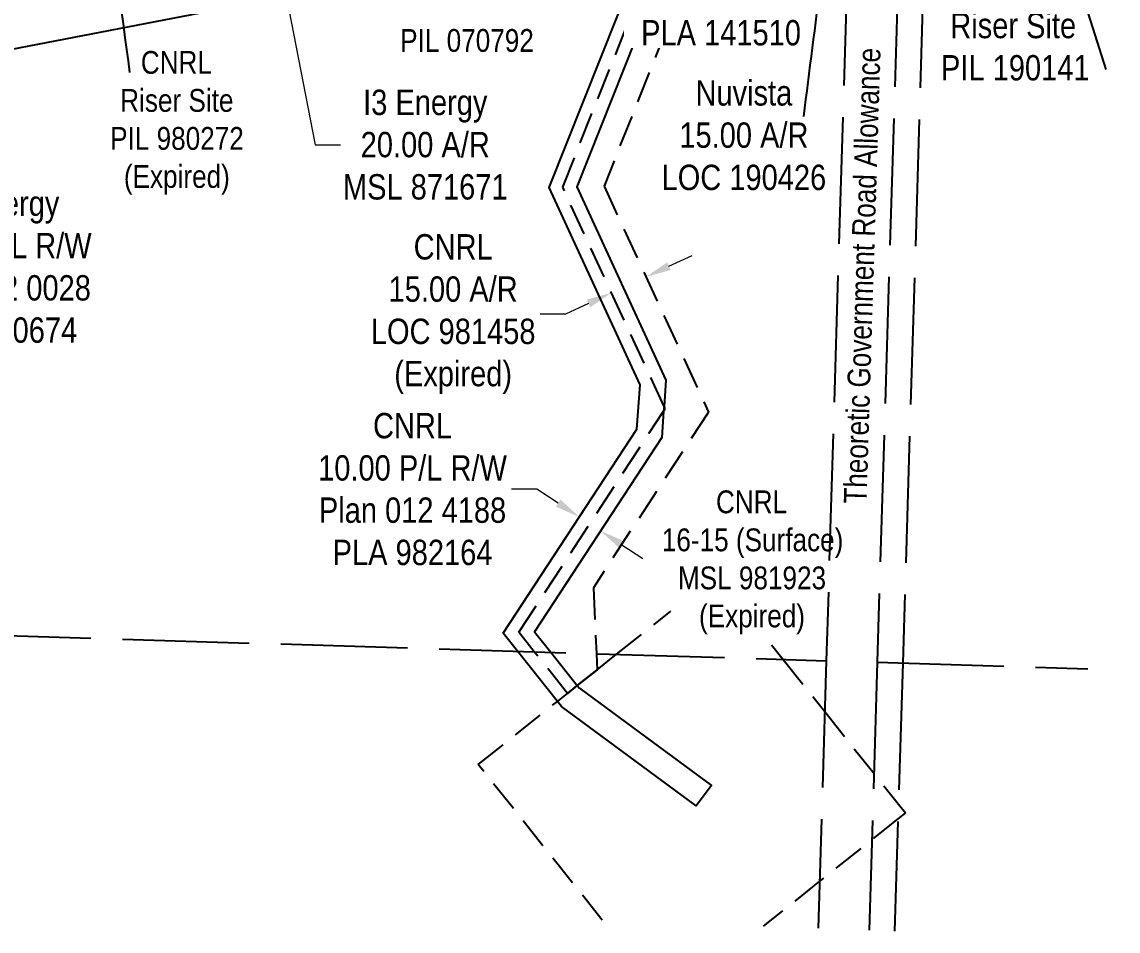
# Model space of a CAD drawing. Extents: x 363136 to 365518, y 6084975 to 6087152.
# Drawn here: x 363761.7 to 364194.1, y 6084975.1 to 6085333.8 of the extents above; entities that cross this region are included whole.
import ezdxf
from ezdxf.enums import TextEntityAlignment as Align

# ---------------------------------------------------------------- set-up
doc = ezdxf.new("R2010")
doc.units = 0
doc.header["$LTSCALE"] = 5
doc.linetypes.add('foc-ACCESSROAD', pattern=[3.75, 2.5, -1.25])
doc.linetypes.add('foc-UNSURVEYED', pattern=[12.5, 10, -2.5])
for name, color, linetype in [('AB_SEC_N83UTMz11', 7, 'Continuous'), ('F-AR', 190, 'foc-ACCESSROAD'), ('F-RW', 190, 'Continuous'), ('F-WS', 190, 'foc-ACCESSROAD'), ('L-ROAD-T', 7, 'Continuous'), ('L-USEC', 7, 'foc-UNSURVEYED')]:
    doc.layers.add(name, color=color, linetype=linetype)
for name, color, linetype, lineweight in [('F-AR-T', 190, 'Continuous', 9), ('F-RW-T', 190, 'Continuous', 9), ('F-WS-T', 190, 'Continuous', 9)]:
    doc.layers.add(name, color=color, linetype=linetype, lineweight=lineweight)
doc.styles.add('80', font='ARIALN.TTF', dxfattribs={"height": 10})
doc.styles.add('80CG', font='ARIALN.TTF', dxfattribs={"height": 10})
doc.styles.add('80L', font='ARIALN.TTF', dxfattribs={"height": 10})
doc.dimstyles.new('Compass 5 000', dxfattribs={"dimscale": 5, "dimtxt": 9, "dimasz": 2, "dimexe": 0.2, "dimexo": 0.0625, "dimgap": 0.5, "dimtad": 0, "dimtih": 1, "dimtoh": 1, "dimzin": 0, "dimdsep": 46, "dimtxsty": '80CG', "dimcen": 0.1, "dimse1": 1, "dimse2": 1, "dimclrd": 256, "dimclrt": 256, "dimaunit": 1, "dimadec": 4, "dimazin": 0, "dimtfac": 0.06, "dimtofl": 0, "dimtmove": 0, "dimatfit": 1, "dimfxl": 0.2, "dimtolj": 1, "dimtzin": 0, "dimlwd": -1, "dimarcsym": 0})

# ---------------------------------------------------------------- blocks, each defined once
blk = doc.blocks.new('*D421')
at = {"layer": 'F-RW-T', "transparency": 16777216}
for p, q in [((364016.96, 6085237.45), (364026.04, 6085241.65)), ((363985.2, 6085222.78), (363976.12, 6085218.58)), ((363976.12, 6085218.58), (363966.12, 6085218.58))]:
    blk.add_line(p, q, dxfattribs=at)
for points in [[(364016.27, 6085238.97), (364017.66, 6085235.94), (364007.89, 6085233.26)], [(363984.5, 6085224.29), (363985.9, 6085221.27), (363994.28, 6085226.97)]]:
    blk.add_solid(points, dxfattribs=at)
at = {"layer": 'F-RW-T', "transparency": 16777216, "insert": (363931.81, 6085218.58), "char_height": 10, "attachment_point": 5, "style": '80CG'}
blk.add_mtext('\\A1;CNRL\\P15.00 A/R\\PLOC 981458\\P(Expired)', dxfattribs=at)
blk = doc.blocks.new('*D423')
at = {"layer": 'F-RW-T', "transparency": 16777216}
for p, q in [((363840.9, 6085474.44), (363839.01, 6085484.26)), ((363848.46, 6085435.17), (363877.32, 6085285.36)), ((363877.32, 6085285.36), (363887.32, 6085285.36))]:
    blk.add_line(p, q, dxfattribs=at)
for points in [[(363842.54, 6085474.76), (363839.26, 6085474.13), (363842.79, 6085464.62)], [(363850.1, 6085435.49), (363846.83, 6085434.86), (363846.57, 6085444.99)]]:
    blk.add_solid(points, dxfattribs=at)
at = {"layer": 'F-RW-T', "transparency": 16777216, "insert": (363920.81, 6085285.36), "char_height": 10, "attachment_point": 5, "style": '80CG'}
blk.add_mtext('\\A1;I3 Energy\\P20.00 A/R\\PMSL 871671', dxfattribs=at)
blk = doc.blocks.new('*D434')
at = {"layer": 'F-RW-T', "transparency": 16777216}
for p, q in [((363976.54, 6085405.86), (363974.67, 6085415.69)), ((363984.06, 6085366.55), (363987.95, 6085346.15)), ((363987.95, 6085346.15), (363997.95, 6085346.15))]:
    blk.add_line(p, q, dxfattribs=at)
for points in [[(363978.18, 6085406.18), (363974.91, 6085405.55), (363978.42, 6085396.04)], [(363985.69, 6085366.86), (363982.42, 6085366.23), (363982.18, 6085376.37)]]:
    blk.add_solid(points, dxfattribs=at)
at = {"layer": 'F-RW-T', "transparency": 16777216, "insert": (364037.49, 6085346.15), "char_height": 10, "attachment_point": 5, "style": '80CG', "bg_fill": 3, "box_fill_scale": 1.1, "bg_fill_color": 256, "bg_fill_true_color": 13158600, "bg_fill_transparency": 0}
blk.add_mtext('\\A1;Nuvista\\P20.00 P/L R/W\\PPLA 141510', dxfattribs=at)
blk = doc.blocks.new('*D436')
at = {"layer": 'F-RW-T', "transparency": 16777216}
for p, q in [((363647.44, 6085304.87), (363641.1, 6085312.61)), ((363666.43, 6085281.69), (363702.87, 6085237.18)), ((363702.87, 6085237.18), (363712.87, 6085237.18))]:
    blk.add_line(p, q, dxfattribs=at)
for points in [[(363648.73, 6085305.93), (363646.15, 6085303.82), (363653.77, 6085297.14)], [(363667.72, 6085282.74), (363665.14, 6085280.63), (363660.09, 6085289.42)]]:
    blk.add_solid(points, dxfattribs=at)
at = {"layer": 'F-RW-T', "transparency": 16777216, "insert": (363751.95, 6085237.18), "char_height": 10, "attachment_point": 5, "style": '80CG'}
blk.add_mtext('\\A1;I3 Energy\\P10.00 P/L R/W\\PPlan 942 0028\\PPLA 930674', dxfattribs=at)
blk = doc.blocks.new('*D437')
at = {"layer": 'F-RW-T', "transparency": 16777216}
for p, q in [((363964.88, 6085149.47), (363954.88, 6085149.47)), ((363973.24, 6085143.99), (363964.88, 6085149.47)), ((363998.33, 6085127.56), (364006.7, 6085122.08))]:
    blk.add_line(p, q, dxfattribs=at)
for points in [[(363974.16, 6085145.38), (363972.33, 6085142.59), (363981.61, 6085138.51)], [(363999.25, 6085128.95), (363997.42, 6085126.16), (363989.97, 6085133.03)]]:
    blk.add_solid(points, dxfattribs=at)
at = {"layer": 'F-RW-T', "transparency": 16777216, "insert": (363915.79, 6085149.47), "char_height": 10, "attachment_point": 5, "style": '80CG'}
blk.add_mtext('\\A1;CNRL\\P10.00 P/L R/W\\PPlan 012 4188\\PPLA 982164', dxfattribs=at)

msp = doc.modelspace()

# ---------------------------------------------------------------- linework, layer by layer
at = {"layer": 'AB_SEC_N83UTMz11'}
msp.add_line((364079.009, 6085081.805), (364079.009, 6085081.805), dxfattribs=at)
at = {"layer": 'F-AR'}
msp.add_lwpolyline([(364057.738, 6085435.86), (363991.337, 6085269.083), (364032.535, 6085179.91), (363987.128, 6085110.603), (363988.329, 6085084.58), (363988.622, 6085078.241), (363980.788, 6085072.005), (363980.788, 6085072.005), (363976.891, 6085068.904), (363963.821, 6085085.33), (363957.691, 6085093.029), (364014.856, 6085180.284), (364015.437, 6085181.171), (364014.993, 6085182.132), (363975.025, 6085268.644), (364040.036, 6085431.931)], dxfattribs=at)
at = {"layer": 'F-RW'}
for points in [[(364194.132, 6085467.855), (364191.681, 6085467.388), (364166.965, 6085462.667), (364120.459, 6085453.737), (364090.11, 6085447.906), (364064.141, 6085442.918), (364057.074, 6085439.754), (364044.008, 6085433.76), (364040.036, 6085431.929), (364034.017, 6085429.144), (364033.468, 6085428.992), (364014.044, 6085425.248), (363995.083, 6085399.232), (363965.237, 6085393.529), (363945.616, 6085389.781), (363907.838, 6085382.558), (363885.248, 6085347.6), (363721.271, 6085316.012)], [(364189.471, 6085315.015), (364171.22, 6085372.73), (364137.268, 6085390.35), (364136.352, 6085393.189), (364131.842, 6085407.158), (364127.286, 6085421.56), (364142.135, 6085424.328), (364145.552, 6085424.967), (364157.061, 6085427.11), (364162.029, 6085428.036), (364174.887, 6085430.432), (364181.009, 6085431.574), (364187.209, 6085432.73), (364188.148, 6085427.813), (364190.027, 6085417.949), (364188.694, 6085417.703), (364161.706, 6085412.459), (364146.745, 6085409.946), (364146.929, 6085409.371), (364149.679, 6085400.792), (364183.635, 6085383.171), (364190.853, 6085360.354)], [(364036.403, 6085409.115), (363980.564, 6085268.747), (364015.76, 6085192.445), (364014.993, 6085182.132), (364014.856, 6085180.284), (364014.08, 6085169.844), (363963.886, 6085093.216), (363970.326, 6085085.131), (363980.788, 6085072.005), (363981.608, 6085070.977), (364033.674, 6085032.545), (364027.739, 6085024.505), (363974.605, 6085063.728), (363972.968, 6085065.783), (363957.238, 6085085.532), (363951.573, 6085092.647), (364004.298, 6085173.151), (364005.599, 6085190.601), (363969.676, 6085268.439), (364023.818, 6085404.667)]]:
    msp.add_lwpolyline(points, dxfattribs=at)
at = {"layer": 'F-WS'}
for points in [[(363990.588, 6084979.471), (363941.7, 6085040.895), (363972.968, 6085065.783), (363976.891, 6085068.904), (363980.788, 6085072.005), (363988.622, 6085078.241), (363996.278, 6085084.336), (364017.693, 6085101.38)], [(364057.458, 6085088.054), (364062.018, 6085082.325), (364078.401, 6085061.74), (364107.465, 6085025.223), (364110.235, 6085021.742), (364107.289, 6085019.398), (364076.37, 6084994.789), (364054.132, 6084977.089)]]:
    msp.add_lwpolyline(points, dxfattribs=at)
at = {"layer": 'L-USEC'}
for p, q in [((364091.196, 6085483.702), (364079.009, 6085081.805)), ((364111.298, 6085483.093), (364099.111, 6085081.196)), ((364121.354, 6085482.788), (364109.167, 6085080.891)), ((363676.467, 6085094.154), (364079.009, 6085081.805)), ((364079.009, 6085081.805), (364075.809, 6084976.277)), ((364099.111, 6085081.196), (364095.907, 6084975.524)), ((364099.111, 6085081.189), (364182.261, 6085078.638)), ((364109.167, 6085080.891), (364105.961, 6084975.147))]:
    msp.add_line(p, q, dxfattribs=at)

# ---------------------------------------------------------------- texts
at = {"layer": 'F-WS-T', "char_height": 8.99751, "attachment_point": 1, "style": '80'}
for s, width, insert in [('\\pi40.84;PGI\\P\\pi25.914;Valve Site\\P\\pi23.174;PIL 070792', 97.74233, (363887.743, 6085361.009)), ('\\pi35.286;CNRL\\P\\pi27.154;Riser Site\\P\\pi23.174;PIL 980272\\P\\pi28.59;(Expired)', 97.74233, (363773.314, 6085322.359)), ('\\pi36.788;CNRL\\P\\pi15.433;16-15 (Surface)\\P\\pi21.776;MSL 981923\\P\\pi30.092;(Expired)', 100.74698, (363998.711, 6085148.981))]:
    msp.add_mtext_dynamic_manual_height_columns(s, width=width, gutter_width=45.013, heights=[0], dxfattribs=dict(at, insert=insert))
at = {"layer": 'L-ROAD-T', "style": '80L'}
msp.add_text('Theoretic Government Road Allowance', height=8.99751, rotation=88.2315, dxfattribs=at).set_placement((364093.16, 6085233.687), align=Align.MIDDLE_CENTER)

# ---------------------------------------------------------------- dimensions: what is measured, and where the dimension line sits
at = {"layer": 'F-RW-T'}
for base, p1, p2, angle, text, picture, middle in [((363846.573, 6085444.994), (363857.079, 6085467.375), (363860.86, 6085447.745), 280.90162, 'I3 Energy\\P20.00 A/R\\PMSL 871671', '*D423', (363920.814, 6085285.362)), ((363660.09, 6085289.423), (363643.225, 6085288.5), (363649.543, 6085280.786), 309.31392, 'I3 Energy\\P10.00 P/L R/W\\PPlan 942 0028\\PPLA 930674', '*D436', (363751.954, 6085237.185))]:
    dim = msp.add_linear_dim(base=base, p1=p1, p2=p2, angle=angle, text=text, dimstyle='Compass 5 000', dxfattribs=at)
    dim.commit()
    dim.dimension.update_dxf_attribs({"geometry": picture, "text_midpoint": middle, "dimtype": 161})
for p1, p2, distance, text, picture, middle in [((364004.824, 6085239.89), (363991.214, 6085233.602), 7.303, 'CNRL\\P15.00 A/R\\PLOC 981458\\P(Expired)', '*D421', (363931.806, 6085218.584)), ((363993.138, 6085137.873), (363984.778, 6085143.348), 5.783, 'CNRL\\P10.00 P/L R/W\\PPlan 012 4188\\PPLA 982164', '*D437', (363915.793, 6085149.467))]:
    dim = msp.add_aligned_dim(p1=p1, p2=p2, distance=distance, text=text, dimstyle='Compass 5 000', dxfattribs=at)
    dim.commit()
    dim.dimension.update_dxf_attribs({"geometry": picture, "text_midpoint": middle})

# ---------------------------------------------------------------- leaders
at = {"layer": 'F-WS-T', "path_type": 1}
msp.add_leader([(363794.445, 6085387.19), (363804.146, 6085313.836)], dimstyle='Compass 5 000', override={"dimasz": 1, "dimldrblk": 'DotBlank'}, dxfattribs=at)

# ---------------------------------------------------------------- next in the draw order: texts
at = {"layer": 'F-RW-T', "insert": (364124.048, 6085354.067), "char_height": 9.99714, "attachment_point": 1, "style": '80', "bg_fill": 3, "box_fill_scale": 1.1, "bg_fill_color": 256, "bg_fill_transparency": 0}
msp.add_mtext_dynamic_manual_height_columns('\\pi9.617;Nuvista\\P\\pi3.9024;Riser Site\\P\\pi0.23697;PIL 190141', width=56.06513, gutter_width=45.013, heights=[0], dxfattribs=at)

# ---------------------------------------------------------------- next in the draw order: dimensions: what is measured, and where the dimension line sits
at = {"layer": 'F-RW-T'}
dim = msp.add_linear_dim(base=(363982.18, 6085376.368), p1=(363975.915, 6085395.564), p2=(363979.674, 6085375.89), angle=280.81682, text='Nuvista\\P20.00 P/L R/W\\PPLA 141510', dimstyle='Compass 5 000', override={"dimtfill": 1}, dxfattribs=at)
dim.commit()
dim.dimension.update_dxf_attribs({"geometry": '*D434', "text_midpoint": (364037.492, 6085346.155), "dimtype": 161})

# ---------------------------------------------------------------- next in the draw order: texts
at = {"layer": 'F-AR-T', "insert": (364014.156, 6085310.826), "char_height": 9.99714, "attachment_point": 1, "style": '80', "bg_fill": 3, "box_fill_scale": 1.1, "bg_fill_color": 256, "bg_fill_transparency": 0}
msp.add_mtext_dynamic_manual_height_columns('\\pi13.257;Nuvista \\P\\pi6.8984;15.00 A/R\\P\\pi-0.11866;LOC 190426', width=63.34613, gutter_width=45.013, heights=[0], dxfattribs=at)

# ---------------------------------------------------------------- next in the draw order: leaders
at = {"layer": 'F-AR-T', "path_type": 1}
msp.add_leader([(364083.797, 6085404.816), (364070, 6085296.454)], dimstyle='Compass 5 000', override={"dimasz": 1, "dimldrblk": 'DotBlank'}, dxfattribs=at)

doc.saveas('drawing.dxf')
